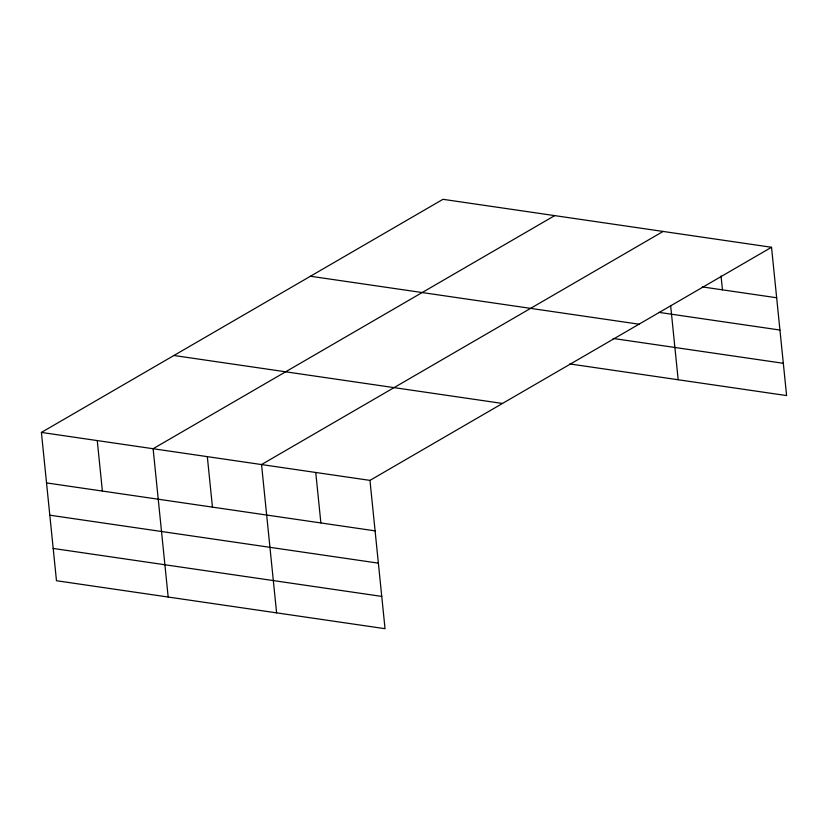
<?xml version="1.0" encoding="UTF-8"?>
<svg xmlns="http://www.w3.org/2000/svg" width="828" height="828" viewBox="0 0 828 828"><rect width="100%" height="100%" fill="white"/><g stroke="black" fill="none" stroke-linecap="round" stroke-linejoin="round"><path stroke-width="1.24" d="M771.53 247.272L369.961 480.385L385.03 628.69L56.47 580.728L41.4 432.423L442.97 199.31L771.53 247.272L786.6 395.577L569.747 363.927M554.688 215.622L153.108 448.724L168.177 597.04M663.114 231.447L261.534 464.549L276.604 612.865M702.279 286.902L776.664 297.759M658.912 312.373L779.945 330.041M310.459 276.241L639.019 324.193M613.113 338.455L783.319 363.295M173.921 355.491L502.482 403.453M41.4 432.423L369.961 480.385M46.523 482.91L375.094 530.862M49.804 515.192L378.365 563.144M53.189 548.446L381.749 596.408M721.043 275.962L722.451 289.841M670.639 305.522L678.173 379.752M315.747 472.467L320.881 522.954M207.321 456.642L212.454 507.129M97.259 440.579L102.382 491.056"/></g></svg>
